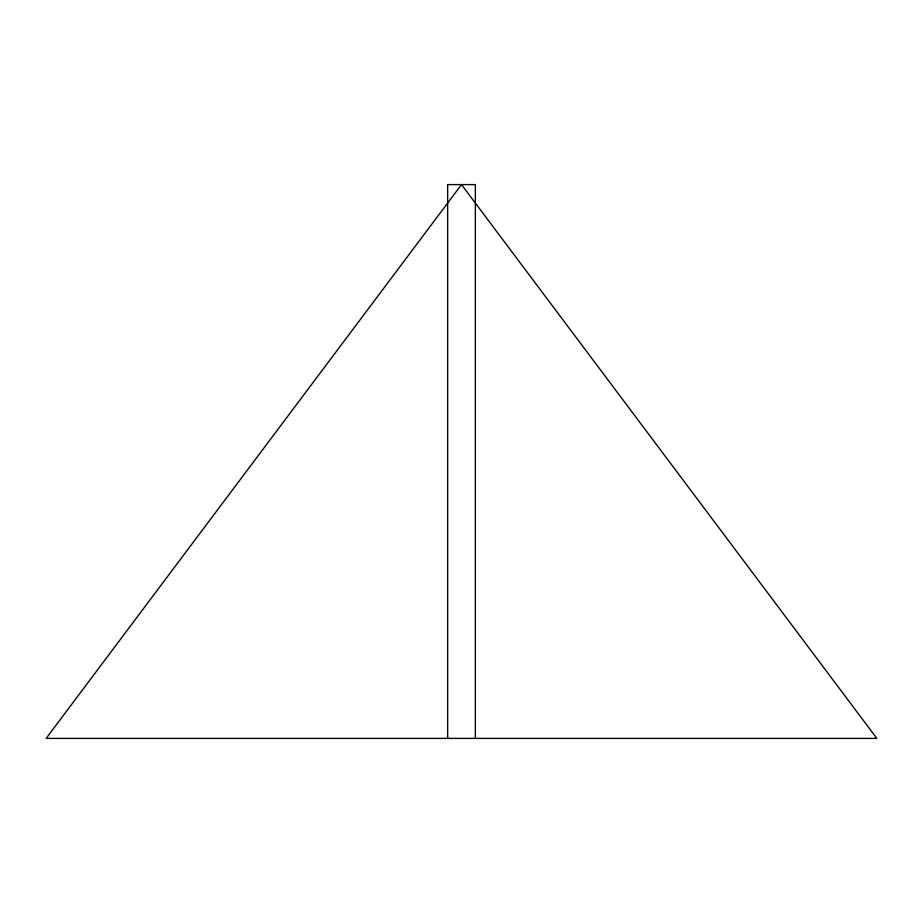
<?xml version="1.0" encoding="UTF-8"?>
<svg xmlns="http://www.w3.org/2000/svg" width="923" height="923" viewBox="0 0 923 923"><rect width="100%" height="100%" fill="white"/><g stroke="black" fill="none" stroke-linecap="round" stroke-linejoin="round"><path stroke-width="1.38" d="M475.345 738.4L475.345 184.6L447.655 184.6L447.655 738.4M461.5 184.6L46.15 738.4L876.85 738.4L461.5 184.6"/></g></svg>
